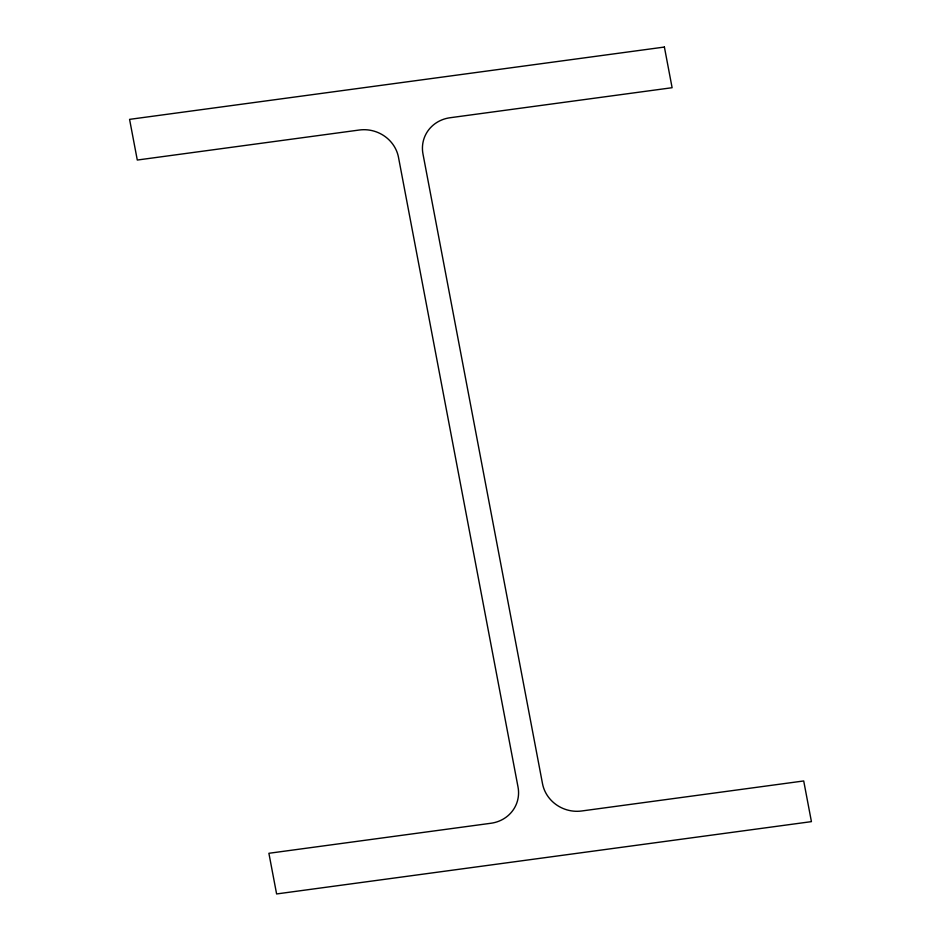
<?xml version="1.0" encoding="UTF-8"?>
<svg xmlns="http://www.w3.org/2000/svg" width="941" height="941" viewBox="0 0 941 941"><rect width="100%" height="100%" fill="white"/><g stroke="black" fill="none" stroke-linecap="round" stroke-linejoin="round"><path stroke-width="1.41" d="M664.393 47.05L129.576 119.366L137.292 160.041L359.356 130.011A33.876 31.829 20.2 0 1 398.49 157.3L518.02 787.005A33.876 31.829 20.2 0 1 490.955 823.257L268.891 853.287L276.607 893.95L811.424 821.634L803.708 780.959L581.644 810.989A33.876 31.829 20.2 0 1 542.51 783.7L422.98 153.995A33.876 31.829 20.2 0 1 450.045 117.743L672.109 87.713L664.393 47.05"/></g></svg>
